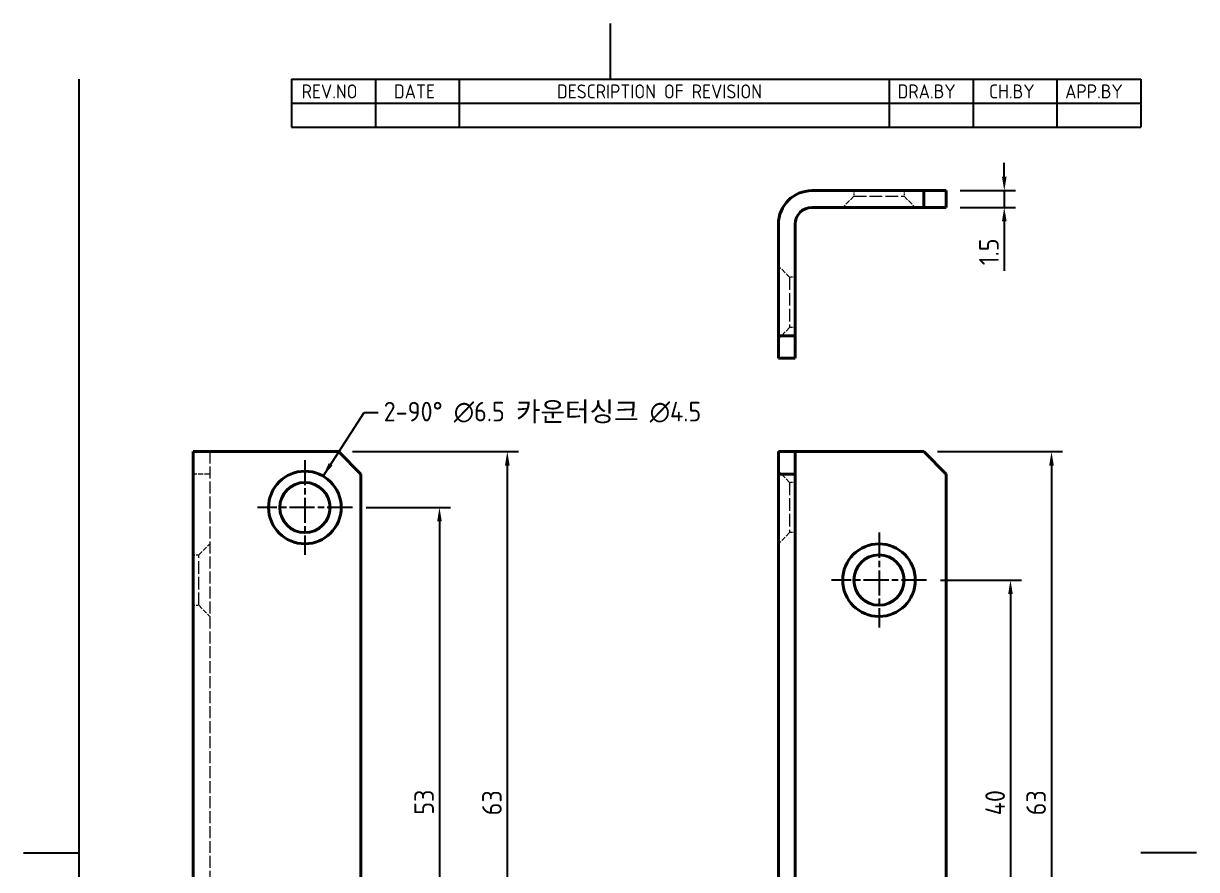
# Model space of a CAD drawing. Header units: millimetres. Extents: x 0 to 105, y 0 to 149.
# Drawn here: x 0 to 105, y 72.8 to 148.5 of the extents above; entities that cross this region are included whole.
import ezdxf

# ---------------------------------------------------------------- set-up
doc = ezdxf.new("R2010")
doc.units = ezdxf.units.MM
doc.header["$LTSCALE"] = 0.5
doc.linetypes.add('CHAIN', pattern=[0.35429999999999995, 0.2362, -0.0295, 0.0591, -0.0295])
doc.linetypes.add('DASHED', pattern=[0.2067, 0.1654, -0.0413])
doc.layers.get('0').update_dxf_attribs({"color": 3, "lineweight": 25})
for name, color, linetype, lineweight in [('가려진 것(ISO)', 2, 'DASHED', 18), ('가시적인 것(ISO)', 3, 'Continuous', 40), ('경계(ISO)', 7, 'Continuous', 25), ('기호(ISO)', 5, 'Continuous', 25), ('중심 표식(ISO)', 1, 'Continuous', 25), ('치수(ISO)', 2, 'Continuous', 25)]:
    doc.layers.add(name, color=color, linetype=linetype, lineweight=lineweight)
doc.styles.add('ISO ProportionalPSTEK', font='isocp.shx')
doc.styles.add('치수 텍스트_PSTEK_POSCO', font='isocp.shx')
doc.dimstyles.new('치수_PSTEK_POSCO', dxfattribs={"dimscale": 0.5, "dimtxt": 3.5, "dimasz": 2.5, "dimexe": 2, "dimexo": 2.5, "dimgap": 1, "dimtad": 1, "dimrnd": 1e-08, "dimdsep": 46, "dimtxsty": '치수 텍스트_PSTEK_POSCO', "dimcen": 0.09, "dimdle": 10, "dimclrd": 7, "dimclre": 7, "dimclrt": 2, "dimadec": 1, "dimazin": 2, "dimtfac": 1, "dimtmove": 0, "dimatfit": 3, "dimfxl": 0, "dimtolj": 1, "dimlwd": -1, "dimlwe": -1, "dimarcsym": 0})
doc.dimstyles.new('치수_PSTEK_POSCO$7', dxfattribs={"dimscale": 0.5, "dimtxt": 3.5, "dimasz": 2.5, "dimexe": 2, "dimexo": 2.5, "dimgap": 1, "dimtad": 1, "dimrnd": 1e-08, "dimdsep": 46, "dimtxsty": '치수 텍스트_PSTEK_POSCO', "dimcen": 0.09, "dimdle": 10, "dimclrd": 7, "dimclre": 7, "dimclrt": 2, "dimadec": 1, "dimazin": 2, "dimtfac": 1, "dimtmove": 0, "dimatfit": 3, "dimfxl": 0, "dimtolj": 1, "dimlwd": -1, "dimlwe": -1, "dimarcsym": 0})

# ---------------------------------------------------------------- blocks, each defined once
blk = doc.blocks.new('경계 Default Border')
at = {"layer": '경계(ISO)', "flags": 128}
for points in [[(105, 297.0000076293945), (105, 287.0000076293945)], [(10, 10), (10, 287.0000076293945)], [(0, 148.5000038146973), (10, 148.5000038146973)], [(210, 148.5000038146973), (200, 148.5000038146973)]]:
    blk.add_lwpolyline(points, dxfattribs=at)
blk = doc.blocks.new('리비전 내역')
at = {"layer": '기호(ISO)'}
for p, q in [((48.00000000000001, 287.0000076293945), (200, 287.0000076293945)), ((48.00000000000001, 287.0000076293945), (48.00000000000001, 282.7200076293945)), ((63.00000000000001, 287.0000076293945), (63.00000000000001, 282.7200076293945)), ((78, 287.0000076293945), (78, 282.7200076293945)), ((155, 287.0000076293945), (155, 282.7200076293945)), ((170, 287.0000076293945), (170, 282.7200076293945)), ((185, 287.0000076293945), (185, 282.7200076293945)), ((200, 287.0000076293945), (200, 282.7200076293945)), ((48.00000000000001, 282.7200076293945), (200, 282.7200076293945)), ((48.00000000000001, 282.7200076293945), (48.00000000000001, 278.4400076293945)), ((63.00000000000001, 282.7200076293945), (63.00000000000001, 278.4400076293945)), ((78, 282.7200076293945), (78, 278.4400076293945)), ((155, 282.7200076293945), (155, 278.4400076293945)), ((170, 282.7200076293945), (170, 278.4400076293945)), ((185, 282.7200076293945), (185, 278.4400076293945)), ((200, 282.7200076293945), (200, 278.4400076293945)), ((48.00000000000001, 278.4400076293945), (200, 278.4400076293945))]:
    blk.add_line(p, q, dxfattribs=at)
at = {"layer": '기호(ISO)', "color": 2, "char_height": 2.5, "attachment_point": 7, "style": 'ISO ProportionalPSTEK'}
for s, insert in [('REV.NO', (49.7871163682308, 283.5831900503393)), ('DATE', (66.31423177283666, 283.5831900503393)), ('DESCRIPTION OF REVISION', (95.50702043336295, 283.5831900503393)), ('DRA.BY', (156.4757339553203, 283.5831900503393)), ('CH.BY', (172.8642915086116, 283.5831900503393)), ('APP.BY', (186.4777339604403, 283.5831900503393))]:
    blk.add_mtext(s, dxfattribs=dict(at, insert=insert))
blk = doc.blocks.new('*D25')
at = {"layer": 'Defpoints', "color": 0}
for p in [(28.18943044123934, 110.1704768773673), (28.18943044123933, 47.17047687736734), (43.30808278870126, 47.17047687736734)]:
    blk.add_point(p, dxfattribs=at)
at = {"layer": '치수(ISO)', "color": 7}
for p, q in [((29.43943044123934, 110.1704768773673), (44.30808278870127, 110.1704768773673)), ((43.30808278870127, 108.9204768773673), (43.30808278870126, 48.42047687736734)), ((29.43943044123933, 47.17047687736734), (44.30808278870126, 47.17047687736734))]:
    blk.add_line(p, q, dxfattribs=at)
for points in [[(43.09974945536793, 108.9204768773673), (43.51641612203461, 108.9204768773673), (43.30808278870127, 110.1704768773673)], [(43.09974945536793, 48.42047687736734), (43.5164161220346, 48.42047687736734), (43.30808278870126, 47.17047687736734)]]:
    blk.add_solid(points, dxfattribs=at)
at = {"layer": '치수(ISO)', "color": 2, "insert": (41.93308278870126, 77.61937098593529), "char_height": 1.75, "attachment_point": 4, "rotation": 90, "style": '치수 텍스트_PSTEK_POSCO'}
blk.add_mtext('\\A1;63', dxfattribs=at)
blk = doc.blocks.new('*D26')
at = {"layer": 'Defpoints', "color": 0}
for p in [(29.43943044123916, 105.1704768773669), (29.43943044123938, 52.17047687736772), (37.23544121048823, 52.17047687736772)]:
    blk.add_point(p, dxfattribs=at)
at = {"layer": '치수(ISO)', "color": 7}
for p, q in [((30.68943044123916, 105.1704768773669), (38.23544121048823, 105.1704768773669)), ((37.23544121048823, 103.9204768773669), (37.23544121048823, 53.42047687736772)), ((30.68943044123938, 52.17047687736772), (38.23544121048823, 52.17047687736772))]:
    blk.add_line(p, q, dxfattribs=at)
for points in [[(37.0271078771549, 103.9204768773669), (37.44377454382157, 103.9204768773669), (37.23544121048823, 105.1704768773669)], [(37.02710787715489, 53.42047687736772), (37.44377454382156, 53.42047687736772), (37.23544121048823, 52.17047687736772)]]:
    blk.add_solid(points, dxfattribs=at)
at = {"layer": '치수(ISO)', "color": 2, "insert": (35.86044121048822, 77.67173319065968), "char_height": 1.75, "attachment_point": 4, "rotation": 90, "style": '치수 텍스트_PSTEK_POSCO'}
blk.add_mtext('\\A1;53', dxfattribs=at)
blk = doc.blocks.new('*D29')
at = {"layer": 'Defpoints', "color": 0}
for p in [(80.82827072252108, 98.67047687736729), (80.82827072252108, 58.67047687736735), (88.34684161782997, 58.67047687736735)]:
    blk.add_point(p, dxfattribs=at)
at = {"layer": '치수(ISO)', "color": 7}
for p, q in [((82.07827072252108, 98.67047687736729), (89.34684161782998, 98.67047687736729)), ((88.34684161782998, 97.42047687736729), (88.34684161782997, 59.92047687736735)), ((82.07827072252108, 58.67047687736735), (89.34684161782997, 58.67047687736735))]:
    blk.add_line(p, q, dxfattribs=at)
for points in [[(88.13850828449665, 97.42047687736729), (88.55517495116331, 97.42047687736729), (88.34684161782998, 98.67047687736729)], [(88.13850828449664, 59.92047687736735), (88.5551749511633, 59.92047687736735), (88.34684161782997, 58.67047687736735)]]:
    blk.add_solid(points, dxfattribs=at)
at = {"layer": '치수(ISO)', "color": 2, "insert": (86.97184161782995, 77.61978790098937), "char_height": 1.75, "attachment_point": 4, "rotation": 90, "style": '치수 텍스트_PSTEK_POSCO'}
blk.add_mtext('\\A1;40', dxfattribs=at)
blk = doc.blocks.new('*D30')
at = {"layer": 'Defpoints', "color": 0}
for p in [(80.57827072252084, 110.1704768773673), (80.57827072252084, 47.17047687736734), (92.01572923800033, 47.17047687736734)]:
    blk.add_point(p, dxfattribs=at)
at = {"layer": '치수(ISO)', "color": 7}
for p, q in [((81.82827072252084, 110.1704768773673), (93.01572923800035, 110.1704768773673)), ((92.01572923800035, 108.9204768773673), (92.01572923800033, 48.42047687736734)), ((81.82827072252084, 47.17047687736734), (93.01572923800033, 47.17047687736734))]:
    blk.add_line(p, q, dxfattribs=at)
for points in [[(91.80739590466702, 108.9204768773673), (92.22406257133368, 108.9204768773673), (92.01572923800035, 110.1704768773673)], [(91.807395904667, 48.42047687736734), (92.22406257133366, 48.42047687736734), (92.01572923800033, 47.17047687736734)]]:
    blk.add_solid(points, dxfattribs=at)
at = {"layer": '치수(ISO)', "color": 2, "insert": (90.64072923800032, 77.61937098593529), "char_height": 1.75, "attachment_point": 4, "rotation": 90, "style": '치수 텍스트_PSTEK_POSCO'}
blk.add_mtext('\\A1;63', dxfattribs=at)
blk = doc.blocks.new('*D31')
at = {"layer": 'Defpoints', "color": 0}
for p in [(82.57827072253491, 133.5340164390676), (87.79142592298403, 133.5340164390676), (82.57827072253491, 132.0340164390676)]:
    blk.add_point(p, dxfattribs=at)
at = {"layer": '치수(ISO)', "color": 7}
for p, q in [((87.79142592298403, 134.7840164390676), (87.79142592298403, 136.0340164390676)), ((83.82827072253491, 133.5340164390676), (88.79142592298403, 133.5340164390676)), ((87.79142592298403, 133.5340164390676), (87.79142592298403, 132.0340164390676)), ((83.82827072253491, 132.0340164390676), (88.79142592298403, 132.0340164390676)), ((87.79142592298403, 130.7840164390676), (87.79142592298403, 126.3615290656523))]:
    blk.add_line(p, q, dxfattribs=at)
for points in [[(87.5830925896507, 134.7840164390676), (87.99975925631736, 134.7840164390676), (87.79142592298403, 133.5340164390676)], [(87.5830925896507, 130.7840164390676), (87.99975925631736, 130.7840164390676), (87.79142592298403, 132.0340164390676)]]:
    blk.add_solid(points, dxfattribs=at)
at = {"layer": '치수(ISO)', "color": 2, "insert": (86.41642592298402, 126.8615290656523), "char_height": 1.75, "attachment_point": 4, "rotation": 90, "style": '치수 텍스트_PSTEK_POSCO'}
blk.add_mtext('\\A1;1.5', dxfattribs=at)

msp = doc.modelspace()

# ---------------------------------------------------------------- linework, layer by layer
at = {"layer": '가려진 것(ISO)', "ltscale": 1.904596567153931}
for p, q in [((74.32827072253514, 133.5340164390645), (74.32827072253514, 133.0340164390645)), ((78.82827072253514, 133.5340164390645), (78.82827072253514, 133.0340164390645)), ((69.07827072253491, 125.7840164390666), (68.57827072253491, 125.7840164390666)), ((69.07827072253491, 121.2840164390666), (68.57827072253491, 121.2840164390666)), ((69.07827072252086, 107.4204768773669), (68.57827072252086, 107.4204768773669)), ((69.07827072252086, 102.9204768773669), (68.57827072252086, 102.9204768773669)), ((15.189430441242, 100.9204768773673), (15.689430441242, 100.9204768773673)), ((15.189430441242, 96.42047687736728), (15.689430441242, 96.42047687736728))]:
    msp.add_line(p, q, dxfattribs=at)
at = {"layer": '가려진 것(ISO)', "ltscale": 5.387195587158203}
for p, q in [((74.32827072253514, 133.0340164390645), (73.32827072253514, 132.0340164390645)), ((78.82827072253514, 133.0340164390645), (79.82827072253514, 132.0340164390645)), ((68.57827072253491, 125.7840164390666), (67.57827072253491, 126.7840164390666)), ((68.57827072253491, 121.2840164390666), (67.5782707225349, 120.2840164390666)), ((68.57827072252086, 107.4204768773669), (67.57827072252086, 108.4204768773669)), ((68.57827072252086, 102.9204768773669), (67.57827072252086, 101.9204768773669)), ((15.689430441242, 100.9204768773673), (16.689430441242, 101.9204768773673)), ((15.689430441242, 96.42047687736728), (16.689430441242, 95.42047687736728))]:
    msp.add_line(p, q, dxfattribs=at)
at = {"layer": '가려진 것(ISO)', "ltscale": 13.67892265319824}
for p, q in [((74.32827072253514, 133.0340164390645), (78.82827072253514, 133.0340164390645)), ((68.57827072253491, 125.7840164390666), (68.57827072253491, 121.2840164390666)), ((68.57827072252086, 107.4204768773669), (68.57827072252086, 102.9204768773669)), ((15.689430441242, 96.42047687736729), (15.689430441242, 100.9204768773673))]:
    msp.add_line(p, q, dxfattribs=at)
at = {"layer": '가려진 것(ISO)', "ltscale": 12.96976852416992}
msp.add_line((16.68943044124022, 110.1704768773673), (16.68943044124022, 47.17047687736734), dxfattribs=at)
at = {"layer": '가려진 것(ISO)', "ltscale": 5.713989734649658}
msp.add_line((16.68943044124378, 108.1704768773673), (15.18943044124378, 108.1704768773673), dxfattribs=at)
at = {"layer": '가시적인 것(ISO)'}
for p, q in [((70.5782707225349, 133.5340164390679), (80.5782707225349, 133.5340164390679)), ((82.57827072253491, 133.5340164390673), (80.5782707225349, 133.5340164390679)), ((80.5782707225349, 133.5340164390679), (80.5782707225349, 132.0340164390679)), ((82.57827072253491, 132.0340164390673), (82.57827072253491, 133.5340164390673)), ((70.5782707225349, 132.0340164390679), (80.5782707225349, 132.0340164390679)), ((80.5782707225349, 132.0340164390679), (82.57827072253491, 132.0340164390673)), ((67.57827072253491, 130.5340164390679), (67.5782707225349, 120.5340164390679)), ((69.07827072253491, 120.5340164390679), (69.07827072253491, 130.5340164390679)), ((67.5782707225349, 120.5340164390679), (67.5782707225349, 118.5340164390673)), ((69.07827072253491, 120.5340164390679), (67.5782707225349, 120.5340164390679)), ((69.07827072253491, 118.5340164390673), (69.07827072253491, 120.5340164390679)), ((67.5782707225349, 118.5340164390673), (69.07827072253491, 118.5340164390673)), ((15.18943044124022, 47.17047687736734), (15.18943044124022, 110.1704768773673)), ((18.18943044123933, 110.1704768773673), (15.18943044124022, 110.1704768773673)), ((18.18943044123932, 110.1704768773673), (28.18943044123934, 110.1704768773673)), ((28.18943044123934, 110.1704768773673), (30.18943044123934, 108.1704768773673)), ((67.57827072252086, 110.1704768773673), (67.57827072252086, 108.1704768773673)), ((69.07827072252086, 110.1704768773673), (67.57827072252086, 110.1704768773673)), ((69.07827072252086, 108.1704768773673), (69.07827072252086, 110.1704768773673)), ((69.07827072252087, 110.1704768773673), (70.57827072252084, 110.1704768773673)), ((70.57827072252084, 110.1704768773673), (80.57827072252084, 110.1704768773673)), ((80.57827072252084, 110.1704768773673), (82.57827072252084, 108.1704768773673)), ((30.18943044123934, 108.1704768773673), (30.18943044123933, 49.17047687736734)), ((67.57827072252086, 108.1704768773673), (69.07827072252086, 108.1704768773673)), ((67.57827072252086, 108.1704768773673), (67.57827072252086, 49.17047687736734)), ((69.07827072252086, 108.1704768773673), (69.07827072252087, 49.17047687736734)), ((82.57827072252084, 108.1704768773673), (82.57827072252084, 49.17047687736734))]:
    msp.add_line(p, q, dxfattribs=at)
for centre, radius in [((25.18943044123917, 105.1704768773669), 3.25), ((25.18943044123947, 105.1704768773669), 2.25), ((76.57827072252108, 98.67047687736729), 3.25), ((76.57827072252108, 98.67047687736729), 2.25)]:
    msp.add_circle(centre, radius, dxfattribs=at)
for radius, start in [(3, 90.00000000000018), (1.499999999999999, 90.00000000000034)]:
    msp.add_arc((70.57827072253491, 130.5340164390679), radius, start, 180, dxfattribs=at)
at = {"layer": '중심 표식(ISO)', "linetype": 'CHAIN', "ltscale": 19.05165100097656}
for p, q in [((25.18943044123917, 109.4204768773669), (25.18943044123917, 100.9204768773669)), ((29.43943044123916, 105.1704768773669), (20.93943044123917, 105.1704768773669)), ((76.57827072252108, 102.9204768773673), (76.57827072252108, 94.42047687736729)), ((80.82827072252108, 98.67047687736729), (72.32827072252108, 98.67047687736729))]:
    msp.add_line(p, q, dxfattribs=at)

# ---------------------------------------------------------------- block references
at = {"xscale": 0.5, "yscale": 0.5, "zscale": 0.5}
msp.add_blockref('경계 Default Border', (0, 0), dxfattribs=at)
at = {"layer": '기호(ISO)', "xscale": 0.5, "yscale": 0.5, "zscale": 0.5}
msp.add_blockref('리비전 내역', (0, 0), dxfattribs=at)

# ---------------------------------------------------------------- texts
at = {"layer": '기호(ISO)', "color": 2, "insert": (32.24175223428258, 113.6626274046062), "char_height": 1.749999970197678, "width": 33.51605788171291, "attachment_point": 4, "line_spacing_factor": 0.612500011920929, "style": '치수 텍스트_PSTEK_POSCO'}
msp.add_mtext('{2-90° \\fAIGDT|b0|i0;\\H1.7500;n\\fisocp|b0|i0;\\H1.7500;6.5 카운터싱크 \\fAIGDT|b0|i0;\\H1.7500;n\\fisocp|b0|i0;\\H1.7500;4.5}', dxfattribs=at)

# ---------------------------------------------------------------- dimensions: what is measured, and where the dimension line sits
at = {"layer": '치수(ISO)', "color": 7}
for base, p1, p2, angle, override, picture, middle in [((87.79142592298403, 133.5340164390676), (82.57827072253491, 132.0340164390676), (82.57827072253491, 133.5340164390676), 90, {"dimdec": 2, "dimtp": 0, "dimtm": -0, "dimtdec": 2, "dimtofl": 1, "dimatfit": 1}, '*D31', (87.79142592298402, 127.94777275236)), ((43.30808278870126, 47.17047687736734), (28.18943044123934, 110.1704768773673), (28.18943044123933, 47.17047687736734), 90, {"dimdec": 2, "dimtp": 0, "dimtm": -0, "dimtdec": 2, "dimtofl": 0, "dimatfit": 1}, '*D25', (43.30808278870126, 78.67047687736735)), ((92.01572923800033, 47.17047687736734), (80.57827072252084, 110.1704768773673), (80.57827072252084, 47.17047687736734), 270, {"dimdec": 2, "dimtp": 0, "dimtm": -0, "dimtdec": 2, "dimtofl": 0, "dimatfit": 1}, '*D30', (92.01572923800032, 78.67047687736735)), ((37.23544121048823, 52.17047687736772), (29.43943044123916, 105.1704768773669), (29.43943044123938, 52.17047687736772), 90, {"dimdec": 2, "dimtp": 0, "dimtm": -0, "dimtdec": 2, "dimtofl": 0, "dimatfit": 1}, '*D26', (37.23544121048822, 78.67047687736732)), ((88.34684161782997, 58.67047687736735), (80.82827072252108, 98.67047687736729), (80.82827072252108, 58.67047687736735), 90, {"dimdec": 2, "dimtp": 0, "dimtm": -0, "dimtdec": 2, "dimtofl": 0, "dimatfit": 1}, '*D29', (88.34684161782995, 78.67047687736732))]:
    dim = msp.add_linear_dim(base=base, p1=p1, p2=p2, angle=angle, dimstyle='치수_PSTEK_POSCO', override=override, dxfattribs=at)
    dim.commit()
    dim.dimension.update_dxf_attribs({"geometry": picture, "text_midpoint": middle, "dimtype": 160})

# ---------------------------------------------------------------- leaders
at = {"layer": '기호(ISO)', "color": 7, "annotation_type": 0, "has_hookline": 1, "hookline_direction": 0, "text_width": 30.48932028319766}
msp.add_leader([(26.81443044123972, 107.985059439666), (30.49175223428258, 113.6626274046062), (31.74175223428258, 113.6626274046062)], dimstyle='치수_PSTEK_POSCO$7', override={"dimtad": 0}, dxfattribs=at)

doc.saveas('drawing.dxf')
